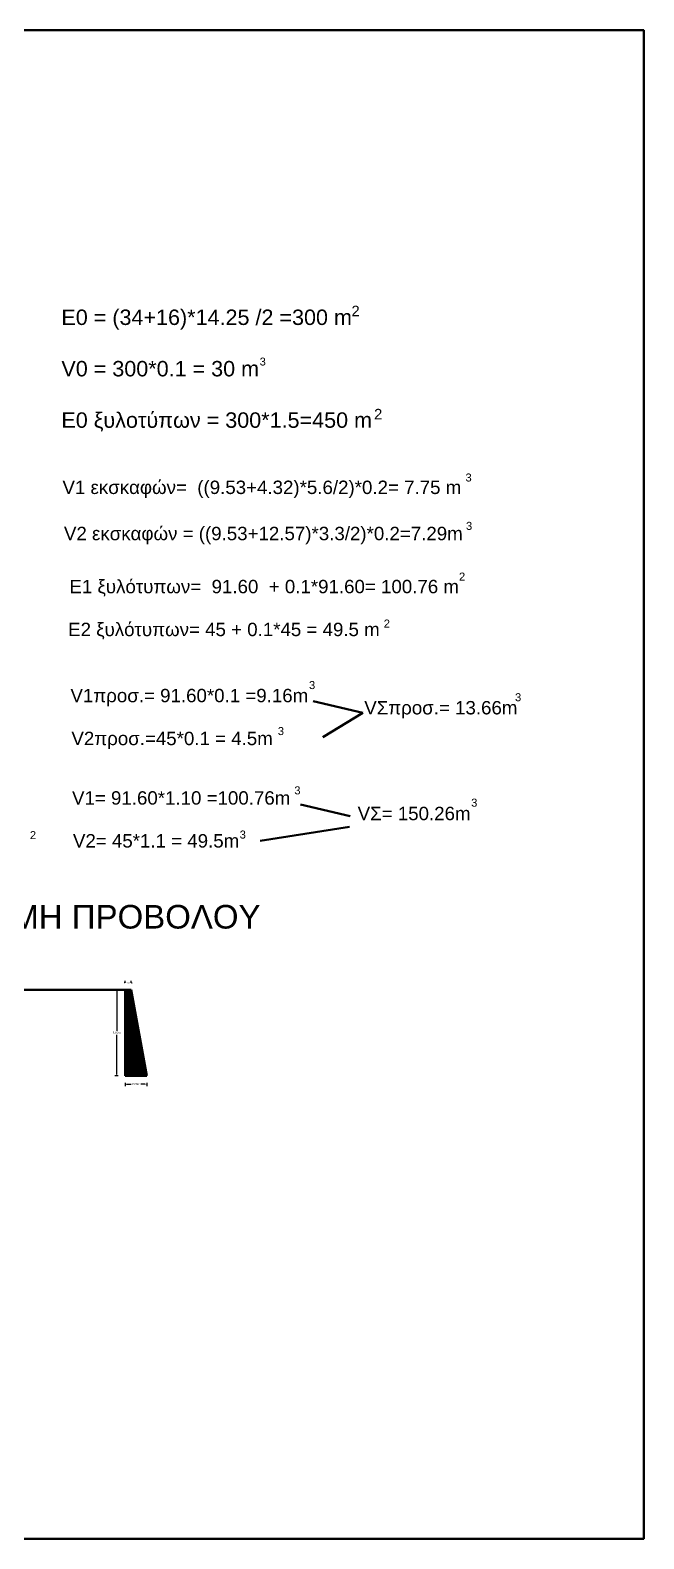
# Model space of a CAD drawing. Header units: metres. Extents: x -2 to 550, y -115 to 198.
# Drawn here: x 492.9 to 549.8, y -115 to 25 of the extents above; entities that cross this region are included whole.
import ezdxf

# ---------------------------------------------------------------- set-up
doc = ezdxf.new("R2010")
doc.units = ezdxf.units.M
doc.header["$MEASUREMENT"] = 0
doc.layers.add('ΦΡΑΓΜΑ', color=7, linetype='Continuous')
doc.styles.get("Standard").update_dxf_attribs({"font": 'arial.ttf'})
doc.dimstyles.get("Standard").update_dxf_attribs({"dimtxt": 0.1925, "dimasz": 0.1445, "dimexe": 0.1775, "dimexo": 0.642, "dimgap": 0.09, "dimtad": 0, "dimtih": 1, "dimtoh": 1, "dimrnd": 0.0005, "dimzin": 0, "dimdsep": 46, "dimtxsty": 'Standard', "dimcen": 0.09, "dimadec": 0, "dimazin": 0, "dimtfac": 1, "dimtofl": 0, "dimtmove": 0, "dimatfit": 3, "dimfxl": 1, "dimtolj": 1, "dimtzin": 0, "dimarcsym": 0})

# ---------------------------------------------------------------- blocks, each defined once
blk = doc.blocks.new('*D274')
at = {"layer": 'Defpoints', "color": 0, "lineweight": -2, "transparency": 16777216}
for p, q in [((501.67, -63.4), (501.62, -63.4)), ((501.72, -63.4), (501.72, -63.22)), ((502.27, -63.4), (502.27, -63.22)), ((502.32, -63.4), (502.37, -63.4))]:
    blk.add_line(p, q, dxfattribs=at)
at = {"layer": 'Defpoints', "color": 0, "lineweight": 100, "transparency": 16777216}
for p in [(501.72, -64.04), (502.27, -63.4), (502.27, -64.04)]:
    blk.add_point(p, dxfattribs=at)
for points in [[(501.67, -63.39), (501.67, -63.41), (501.72, -63.4)], [(502.32, -63.39), (502.32, -63.41), (502.27, -63.4)]]:
    blk.add_solid(points, dxfattribs=at)
at = {"layer": 'Defpoints', "color": 0, "lineweight": 100, "transparency": 16777216, "insert": (501.97, -63.4), "char_height": 0.1, "attachment_point": 5}
blk.add_mtext('\\A1;0.55m', dxfattribs=at)
blk = doc.blocks.new('*D275')
at = {"layer": 'Defpoints', "color": 0, "lineweight": -2, "transparency": 16777216}
for p, q in [((501.07, -64.04), (500.76, -64.04)), ((500.94, -64.19), (500.94, -67.86)), ((500.94, -71.9), (500.94, -68.23)), ((501.07, -72.04), (500.76, -72.04))]:
    blk.add_line(p, q, dxfattribs=at)
at = {"layer": 'Defpoints', "color": 0, "lineweight": 100, "transparency": 16777216}
for p in [(501.72, -64.04), (500.94, -72.04), (501.72, -72.04)]:
    blk.add_point(p, dxfattribs=at)
for points in [[(500.91, -64.19), (500.96, -64.19), (500.94, -64.04)], [(500.91, -71.9), (500.96, -71.9), (500.94, -72.04)]]:
    blk.add_solid(points, dxfattribs=at)
at = {"layer": 'Defpoints', "color": 0, "lineweight": 100, "transparency": 16777216, "insert": (500.94, -68.04), "char_height": 0.193, "attachment_point": 5}
blk.add_mtext('\\A1;8.00m', dxfattribs=at)
blk = doc.blocks.new('*D278')
at = {"layer": 'Defpoints', "color": 0, "lineweight": -2, "transparency": 16777216}
for p, q in [((501.72, -72.69), (501.72, -72.98)), ((501.86, -72.8), (502.27, -72.8)), ((503.57, -72.8), (503.17, -72.8)), ((503.72, -72.69), (503.72, -72.98))]:
    blk.add_line(p, q, dxfattribs=at)
at = {"layer": 'Defpoints', "color": 0, "lineweight": 100, "transparency": 16777216}
for p in [(501.72, -72.04), (501.72, -72.8), (503.72, -72.04)]:
    blk.add_point(p, dxfattribs=at)
for points in [[(501.86, -72.78), (501.86, -72.83), (501.72, -72.8)], [(503.57, -72.78), (503.57, -72.83), (503.72, -72.8)]]:
    blk.add_solid(points, dxfattribs=at)
at = {"layer": 'Defpoints', "color": 0, "lineweight": 100, "transparency": 16777216, "insert": (502.72, -72.8), "char_height": 0.193, "attachment_point": 5}
blk.add_mtext('\\A1;2.00m', dxfattribs=at)

msp = doc.modelspace()

# ---------------------------------------------------------------- hatches: boundary and pattern name
at = {"layer": 'Defpoints', "lineweight": 100}
h = msp.add_hatch(dxfattribs=at)
h.set_pattern_fill('ANSI31', color=256)
h.set_pattern_definition([(45, (230.54487, -211.01419), (-0.08838835, 0.08838835), [])])
h.paths.add_polyline_path([(501.716, -72.044), (503.716, -72.044), (502.266, -64.044), (501.716, -64.044)])

# ---------------------------------------------------------------- linework, layer by layer
msp.add_lwpolyline([(381.504, 25.014), (549.83, 25.014), (549.83, -115.005), (381.504, -115.005)], close=True, dxfattribs=at)
for points in [[(519.175, -37.265), (523.769, -38.348)], [(520.047, -40.595), (523.769, -38.348)], [(517.99, -46.854), (522.584, -47.938)], [(514.242, -50.22), (522.533, -48.918)], [(501.716, -64.044), (501.716, -72.044)], [(501.716, -64.044), (502.266, -64.044)], [(502.266, -64.044), (503.716, -72.044)], [(501.716, -72.044), (503.716, -72.044)]]:
    msp.add_lwpolyline(points, dxfattribs=at)
at = {"layer": 'Defpoints', "lineweight": 100, "transparency": 33554562}
msp.add_lwpolyline([(461.187, -64.044), (501.716, -64.044)], dxfattribs=at)

# ---------------------------------------------------------------- texts
at = {"layer": 'Defpoints', "lineweight": 100, "ltscale": 0.0005, "attachment_point": 1}
for s, width, gutter_width, insert, char_height in [('\\A1;{\\fArial|b0|i0|c161|p34;Ε0 = }(34+16)*14.25 /2 ={\\fArial|b0|i0|c161|p34;300 }m\\P\\PV0 = 300*0.1 = 30 m\\P\\P{\\fArial|b0|i0|c161|p34;Ε0 ξυλοτύπων = }3{\\fArial|b0|i0|c161|p34;00}*1.5=450{\\fArial|b0|i0|c161|p34; }m', 58.08184, 7.155, (495.806, -0.916), 1.430972), ('2', 21.32473, 4.888, (522.715, -0.559), 0.978), ('3', 14.43954, 3.671, (514.198, -5.374), 0.734), ('2', 21.32473, 4.888, (524.809, -10.132), 0.978)]:
    msp.add_mtext_dynamic_manual_height_columns(s, width=width, gutter_width=gutter_width, heights=[0], dxfattribs=dict(at, insert=insert, char_height=char_height))
at = {"layer": 'Defpoints', "color": 4, "lineweight": 100, "attachment_point": 1}
for s, width, gutter_width, insert, char_height in [('V1 εκσκαφών=  ((9.53+4.32)*5.6/2)*0.2= 7.75 m', 42.38567, 6.207, (495.906, -16.794), 1.24141), ('3', 27.02111, 3.713, (533.288, -16.131), 0.743), ('Ε1 ξυλότυπων=  91.60  + 0.1*91.60= 100.76 m', 36.02609, 6.207, (496.552, -26.003), 1.24141), ('2', 27.02111, 3.713, (532.687, -25.33), 0.743), ('V1προσ.= 91.60*0.1 =9.16m  ', 25.80142, 6.207, (496.649, -36.119), 1.24141), ('3', 27.02111, 3.713, (518.773, -35.395), 0.743), ('V1= 91.60*1.10 =100.76m  ', 25.80142, 6.207, (496.791, -45.622), 1.24141), ('3', 27.02111, 3.713, (517.412, -45.169), 0.743)]:
    msp.add_mtext_dynamic_manual_height_columns(s, width=width, gutter_width=gutter_width, heights=[0], dxfattribs=dict(at, insert=insert, char_height=char_height))
at = {"layer": 'Defpoints', "color": 1, "lineweight": 100, "attachment_point": 1}
for s, width, gutter_width, insert, char_height in [('V2 εκσκαφών = ((9.53+12.57)*3.3/2)*0.2=7.29m  ', 40.0717, 6.207, (496.044, -21.081), 1.24141), ('3', 27.02111, 3.713, (533.336, -20.62), 0.743), ('Ε2 ξυλότυπων= 45 + 0.1*45 = 49.5 m', 39.26806, 6.207, (496.433, -29.984), 1.24141), ('2', 27.02111, 3.713, (525.705, -29.688), 0.743), ('V2προσ.=45*0.1 = 4.5m ', 25.80142, 6.207, (496.736, -40.1), 1.24141), ('3', 27.02111, 3.713, (515.88, -39.666), 0.743), ('2', 27.02111, 3.713, (492.882, -49.319), 0.743), ('V2= 45*1.1 = 49.5m ', 25.80142, 6.207, (496.878, -49.603), 1.24141), ('3', 27.02111, 3.713, (512.342, -49.268), 0.743)]:
    msp.add_mtext_dynamic_manual_height_columns(s, width=width, gutter_width=gutter_width, heights=[0], dxfattribs=dict(at, insert=insert, char_height=char_height))
at = {"layer": 'Defpoints', "color": 0, "lineweight": 100, "attachment_point": 1}
for s, width, gutter_width, insert, char_height in [('VΣπροσ.= 13.66m  ', 25.80142, 6.207, (523.9, -37.248), 1.24141), ('3', 27.02111, 3.713, (537.885, -36.523), 0.743), ('VΣ= 150.26m  ', 25.80142, 6.207, (523.288, -47.066), 1.24141), ('3', 27.02111, 3.713, (533.814, -46.31), 0.743)]:
    msp.add_mtext_dynamic_manual_height_columns(s, width=width, gutter_width=gutter_width, heights=[0], dxfattribs=dict(at, insert=insert, char_height=char_height))
at = {"layer": 'ΦΡΑΓΜΑ', "lineweight": 100, "insert": (486.912, -56.175), "char_height": 2.19, "attachment_point": 1}
msp.add_mtext_dynamic_manual_height_columns('TOMH ΠΡΟΒΟΛΟΥ', width=95.41032, gutter_width=10.95, heights=[0], dxfattribs=at)

# ---------------------------------------------------------------- dimensions: what is measured, and where the dimension line sits
at = {"layer": 'Defpoints', "lineweight": 100}
dim = msp.add_linear_dim(base=(500.937, -72.044), p1=(501.716, -64.044), p2=(501.716, -72.044), angle=90, dimstyle='Standard', override={"dimpost": 'm'}, dxfattribs=at)
dim.commit()
dim.dimension.update_dxf_attribs({"geometry": '*D275', "text_midpoint": (500.937, -68.044)})
dim = msp.add_linear_dim(base=(502.266, -63.402), p1=(501.716, -64.044), p2=(502.266, -64.044), dimstyle='Standard', override={"dimtxt": 0.1, "dimasz": 0.05, "dimpost": 'm'}, dxfattribs=at)
dim.commit()
dim.dimension.update_dxf_attribs({"geometry": '*D274', "text_midpoint": (501.972, -63.402), "dimtype": 160})
dim = msp.add_linear_dim(base=(501.716, -72.801), p1=(503.716, -72.044), p2=(501.716, -72.044), dimstyle='Standard', override={"dimpost": 'm'}, dxfattribs=at)
dim.commit()
dim.dimension.update_dxf_attribs({"geometry": '*D278', "text_midpoint": (502.716, -72.801)})

doc.saveas('drawing.dxf')
